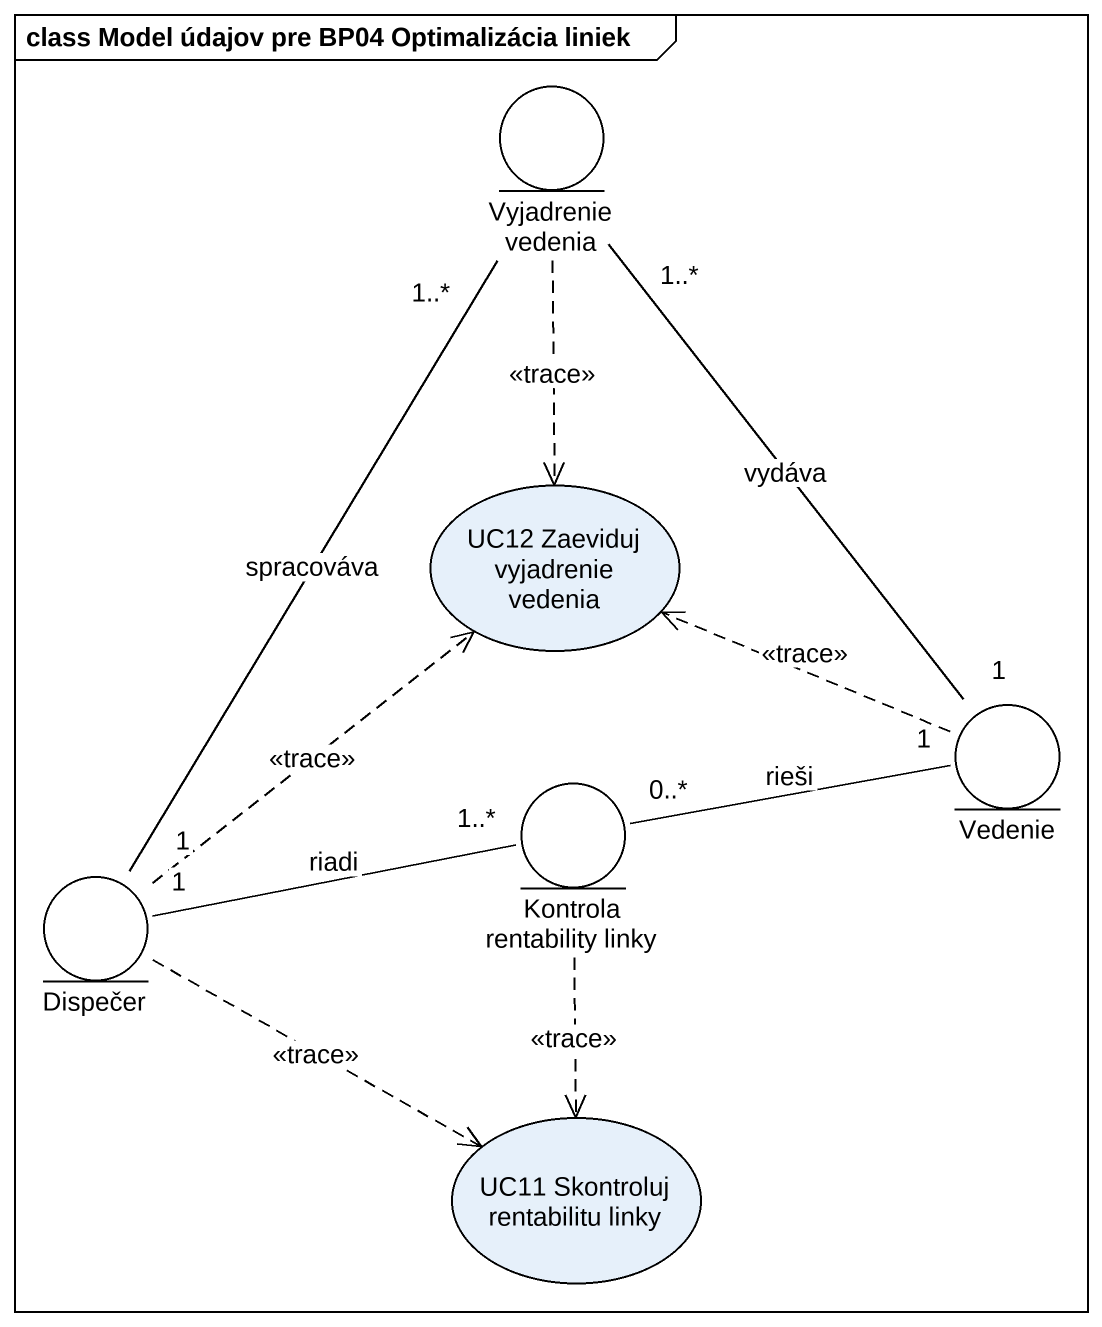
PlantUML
@startuml
mainframe class Model údajov pre BP04 Optimalizácia liniek
entity "Vyjadrenie vedenia" as Vyjadrenie_vedenia
usecase "UC12 Zaeviduj vyjadrenie vedenia" as UC12_Zaeviduj_vyjadrenie
entity Vedenie
entity "Kontrola rentability linky" as Kontrola_rentability_linky
entity Dispečer
usecase "UC11 Skontroluj rentabilitu linky" as UC11_Skontroluj_rentabilitu
Vyjadrenie_vedenia ..> UC12_Zaeviduj_vyjadrenie : <<trace>>
Vyjadrenie_vedenia "1..*" -- "1" Dispečer : spracováva
Vedenie "1" -up- "1..*" Vyjadrenie_vedenia : vydáva
Vedenie .left.> UC12_Zaeviduj_vyjadrenie : <<trace>>
Vedenie "1" -left- "0..*" Kontrola_rentability_linky : rieši
Kontrola_rentability_linky "1..*" -left- "1" Dispečer : riadi
Kontrola_rentability_linky ..> UC11_Skontroluj_rentabilitu : <<trace>>
Dispečer .up.> UC12_Zaeviduj_vyjadrenie : <<trace>>
Dispečer .right.> UC11_Skontroluj_rentabilitu : <<trace>>
@enduml
